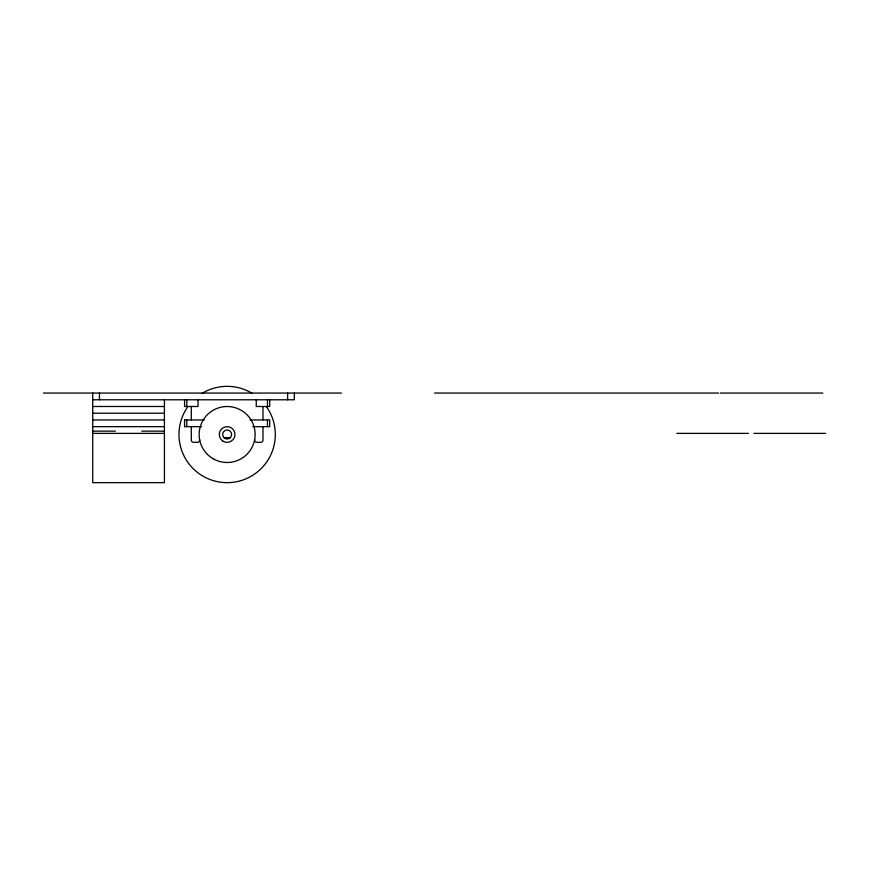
<?xml version="1.0" encoding="UTF-8"?>
<svg xmlns="http://www.w3.org/2000/svg" width="869" height="869" viewBox="0 0 869 869"><rect width="100%" height="100%" fill="white"/><g stroke="black" fill="none" stroke-linecap="round" stroke-linejoin="round"><path stroke-width="1.3" d="M43.45 393.06L341.387 393.06M434.543 393.06L718.674 393.06M720.434 393.06L822.791 393.06M92.733 399.783L294.319 399.783L294.341 393.06M92.733 406.496L164.415 406.496M184.608 406.496L198.023 406.496L198.023 399.783M92.733 413.22L164.415 413.22M92.733 419.944L164.415 419.944M184.608 419.944L204.291 419.944M249.99 419.944L269.672 419.944L269.705 426.657L252.673 426.657M92.733 426.657L164.415 426.657M184.608 426.657L201.608 426.657M92.733 431.143L115.381 431.143M141.766 431.143L164.415 431.143M92.733 433.381L164.415 433.381M676.81 433.381L748.491 433.381M753.868 433.381L825.55 433.381M223.941 437.639L230.339 437.639M287.628 393.06L287.628 399.783M269.705 399.783L269.705 406.496L256.257 406.496L256.257 399.783M267.467 399.783L267.467 406.496M267.467 419.944L267.467 426.657M262.981 406.496L262.981 419.944M262.981 426.657L262.981 440.105A2.238 2.238 0 0 1 260.743 442.343L256.855 442.343A2.238 2.238 0 0 1 254.66 439.681M191.299 406.496L191.299 419.944M191.299 426.657L191.299 440.105A2.238 2.238 0 0 0 193.537 442.343L197.426 442.343A2.238 2.238 0 0 0 199.62 439.681M186.813 399.783L186.813 406.496M186.813 419.944L186.813 426.657M184.576 399.783L184.576 406.496M184.576 419.944L184.576 426.657M164.415 399.783L164.415 482.664L92.733 482.664L92.733 393.06M99.457 393.06L99.457 399.783M266.37 406.562A48.164 48.164 0 0 1 259.255 470.39A48.164 48.164 0 0 1 195.025 470.39A48.164 48.164 0 0 1 187.91 406.562M202.075 393.375A48.164 48.164 0 0 1 252.206 393.375M213.144 458.745A28.004 28.004 0 0 0 255.138 434.5A28.004 28.004 0 0 0 213.144 410.255A28.004 28.004 0 0 0 213.144 458.745M222.627 440.909A7.843 7.843 0 0 0 234.945 435.206A7.843 7.843 0 0 0 223.844 427.385A7.843 7.843 0 0 0 222.627 440.909M224.897 438.378A4.475 4.475 0 0 0 231.621 434.5A4.475 4.475 0 0 0 224.897 430.622A4.475 4.475 0 0 0 224.897 438.378"/></g></svg>
